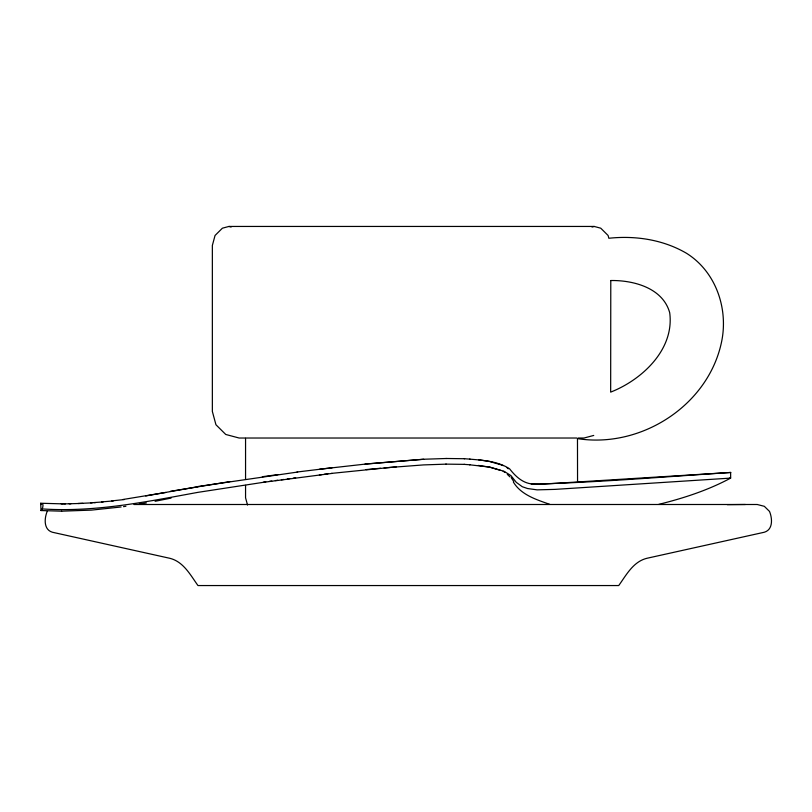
<?xml version="1.0" encoding="UTF-8"?>
<svg xmlns="http://www.w3.org/2000/svg" width="812" height="812" viewBox="0 0 812 812"><rect width="100%" height="100%" fill="white"/><g stroke="black" fill="none" stroke-linecap="round" stroke-linejoin="round"><path stroke-width="1.22" d="M62.869 503.876L40.732 503.247L41.006 510.545L61.661 511.184M41.006 510.545C43.3 508.901 44.061 501.197 40.844 504.546L40.732 503.247M531.251 484.023L539.716 484.328L730.638 472.462L730.648 478.106C708.115 490.215 683.552 498.233 658.786 504.353M47.187 511.408C44.335 518.279 43.442 529.586 52.364 532.236L169.84 558.301C183.532 561.701 190.384 575.018 197.976 585.553L618.724 585.553C626.306 575.018 633.167 561.701 646.849 558.301L764.325 532.236C773.247 529.586 772.364 518.279 769.502 511.408L764.325 506.312L757.251 504.496L133.909 504.496M577.555 481.414L577.474 438.612C640.292 448.569 707.059 406.396 721.188 343.628C728.953 309.93 716.428 271.99 686.485 253.263C663.181 239.631 635.461 235.429 608.848 238.261L608.097 235.48L600.748 228.192L594.191 226.446L228.954 226.446L222.397 228.192L215.048 235.48L212.358 245.437L212.358 411.461L215.941 424.737L225.746 434.461L239.144 438.023L245.021 438.023M592.009 227.025L594.191 226.446M593.745 435.435L584.001 438.023L578.124 438.023M155.092 501.288L171.048 498.101M165.709 492.468L122.876 499.512M145.703 495.949L197.966 486.723M170.418 491.311L229.867 481.617M123.515 506.658L125.921 506.262M139.146 504.11L146.363 502.932M197.976 486.51L297.669 472.046M281.338 479.77L283.723 479.445M287.306 478.968L289.691 478.644M293.264 478.156L295.649 477.832M730.78 472.462C665.535 476.725 600.241 482.257 534.915 484.094C523.821 484.328 515.864 476.857 509.601 468.818C497.929 461.196 483.181 460.302 469.671 459.125M262.327 476.715L277.887 474.614M263.392 482.196L265.788 481.871M269.381 481.384L271.776 481.059M275.369 480.582L277.765 480.257M121.12 506.972L91.401 510.119L61.529 511.184M111.833 500.892L124.348 499.532M319.502 469.245L365.562 464.068L423.702 459.267M296.969 472.026L332.22 467.753M319.38 474.888L321.796 474.594M324.221 474.289L327.865 473.843M332.088 473.406L263.017 482.369L197.834 492.366C146.556 501.745 94.76 512.443 42.325 508.921M331.499 473.396L396.337 466.819M101.612 501.917L113.355 500.923M365.045 464.058L423.296 459.257L446.326 458.496M366.121 469.59L380.523 468.25M384.066 467.915L423.57 464.911L446.204 464.139M93.999 502.567L103.175 501.938M90.538 502.821L95.593 502.587M92.142 502.851L78.003 503.501M82.905 503.379L69.203 503.775M729.45 478.146L730.648 478.106L554.961 489.382L537.108 489.859L527.526 488.519L522.278 486.723L516.259 482.328L510.931 475.578L504.049 471.295L489.88 467.113L469.549 464.779M63.803 503.846L70.867 503.795M727.298 504.658L745.365 504.496M61.184 503.856L65.478 503.866M576.824 438.023L245.559 438.023L245.559 479.11M445.94 458.486L464.576 458.729M445.818 464.129L464.444 464.373M464.19 458.719L470.067 459.135M464.058 464.362L469.935 464.779M478.542 459.775L489.504 461.46L500.781 464.758M478.41 465.418L489.372 467.103L500.649 470.402M228.954 226.446L231.136 227.025M549.704 504.313C536.438 499.664 520.979 494.843 513.367 482.034M501.593 465.053L503.227 465.631M505.287 472.513L503.105 471.275M507.074 467.773L508.282 468.798M507.287 474.34L509.966 476.898M513.763 481.526L511.266 477.75M247.518 505.034L245.559 497.786L245.559 485.332M610.786 280.526L610.665 392.125C642.19 379.742 674.64 349.383 669.697 312.711C662.876 287.935 633.553 280.17 610.786 280.526"/></g></svg>
